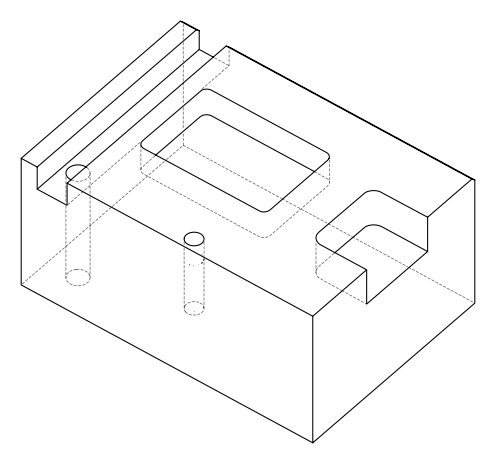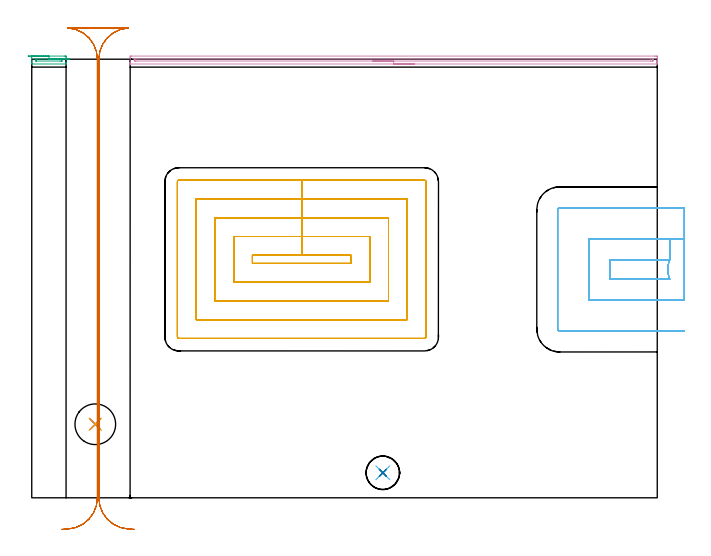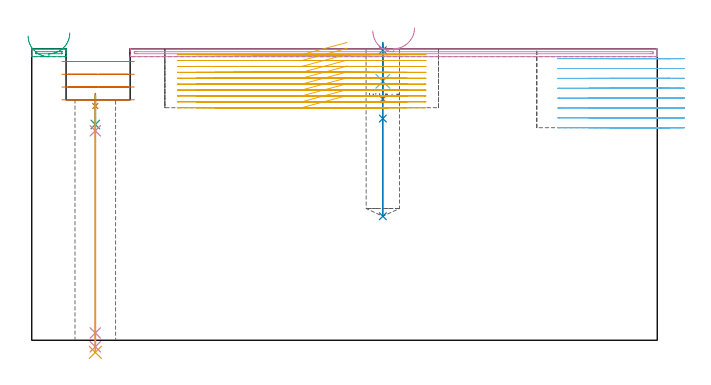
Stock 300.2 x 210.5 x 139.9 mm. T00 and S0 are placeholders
(PLAN: 13 operations, 10 tool changes, 45.2 min)
(1 SPOT_DRILL | STEP1HOLE | NXT0321_9005460120000 | 0.05 min | 2947 mm3)
(2 SPOT_DRILL_1 | STEP1POCKET | NXT0321_9005460120000 | 0.03 min | 3 mm3)
(3 DRILL_BLIND_HOLE_INTO_CENTER | STEP1HOLE | UGT0301_198 | 0.06 min | 399 mm3)
(4 GUN_DRILL_THROUGH_HOLE | STEP1HOLE | UGT0307_003 | 0.57 min | 4018 mm3)
(5 SPADE_DRILL_TO_ENLARGE_THROUGH_HOLE | STEP1HOLE | UGT0306_010 | 0.5 min | 34380 mm3)
(6 DRILL_BLIND_HOLE_INTO_CENTER_1 | STEP1POCKET | UGT0301_217 | 0.07 min | 1141 mm3)
(7 DRILL_TO_ENLARGE_BLIND_HOLE | STEP1POCKET | NXT0301_111 | 0.11 min | 3441 mm3)
(8 GUN_DRILL_BLIND_HOLE | STEP1POCKET | UGT0307_013 | 0.47 min | 11112 mm3)
(9 AREA_MILL | FG_CHAMFER_SURFACE | UGT0205_001 | 0.42 min | 141 mm3)
(10 AREA_MILL_1 | FG_CHAMFER_SURFACE_1 | UGT0205_001 | 4.2 min | 1847 mm3)
(11 MILL_RECTANGULAR_POCKET | POCKET_RECTANGULAR_STRAIGHT | NXT0201_011 | Follow Part, ap 3, ae 75% | 26.3 min | 325563 mm3)
(12 MILL_SLOT | SLOT_PARTIAL_RECTANGULAR | UGT0201_094 | Follow Part, ap 5, ae 75% | 8 min | 171543 mm3)
(13 MILL_RECTANGULAR_SLOT | SLOT_RECTANGULAR | UGT0201_018 | Follow Part, ap 7.5, ae 75% | 4.43 min | 150983 mm3)
(TOOL NXT0321_9005460120000 | NC Spot Drill, 142deg, 12mm, Carbide, Uncoated | D12 PA142 FL30 Z2)
(TOOL UGT0301_198 | Twist Drill 7.9 mm | D7.9 PA118 FL73 Z2)
(TOOL UGT0307_003 | Gun Drill 7 mm | D7 PA130 FL24 Z1)
(TOOL UGT0306_010 | Spade Drill 19.5mm | D19.5 PA132 FL10 Z2)
(TOOL UGT0301_217 | Twist Drill 10.4 mm | D10.4 PA118 FL82 Z2)
(TOOL NXT0301_111 | Carbide Drill 16.1mm [860.1-1610-050A1-PM 4234] | D16.1 PA147 FL73 Z2)
(TOOL UGT0307_013 | Gun Drill 16 mm | D16 PA130 FL24 Z1)
(TOOL UGT0205_001 | Chamfer Mill 20 x 3 x 45 deg. | D20 FL50 Z2)
(TOOL NXT0201_011 | ENDMILL 12mm [2P460-1200-NA 1630] | D12 FL38 Z6)
(TOOL UGT0201_094 | End mill 20 mm | D20 FL38 Z4)
(TOOL UGT0201_018 | End mill 30 mm | D30 FL50 Z4)
(OP 1 SPOT_DRILL)
G17 G21 G94 G90
T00 M6
G54
G17 G0 G90 X30.5 Y35.3 S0 M3
G43 Z149.9 H0
G94 G81 G98 Z112.4 F250. R118.4
G80
M5
M2
(OP 2 SPOT_DRILL_1)
G17 G21 G94 G90
T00 M6
G54
G17 G0 G90 X168.5 Y12. S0 M3
G43 Z149.9 H0
G94 G81 G98 Z139.211 F250. R142.9
G80
M5
M2
(OP 3 DRILL_BLIND_HOLE_INTO_CENTER)
G17 G21 G94 G90
T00 M6
G54
G17 G0 G90 X30.5 Y35.3 S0 M3
G43 Z149.9 H0
G94 G81 G98 Z103.55 F250. R117.4
G80
M5
M2
(OP 4 GUN_DRILL_THROUGH_HOLE)
G17 G21 G94 G90
T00 M6
G54
G17 G0 G90 X30.5 Y35.3 M8
G43 Z149.9 H0
Z115.943
S716 M3
G94 G1 Z100.521 F125. M26
G4 X.084
Z3.5 F250.
G4 X.084
Z-3.132 F125.
G4 X.084
M5
M9
G0 Z115.943
Z149.9
M2
(OP 5 SPADE_DRILL_TO_ENLARGE_THROUGH_HOLE)
G17 G21 G94 G90
T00 M6
G54
G17 G0 G90 X30.5 Y35.3 S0 M3
G43 Z149.9 H0
G94 G73 G98 Z-5.841 F250. Q17.32 R117.4
G80
M5
M2
(OP 6 DRILL_BLIND_HOLE_INTO_CENTER_1)
G17 G21 G94 G90
T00 M6
G54
G17 G0 G90 X168.5 Y12. S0 M3
G43 Z149.9 H0
G94 G81 G98 Z124.3 F250. R141.9
G80
M5
M2
(OP 7 DRILL_TO_ENLARGE_BLIND_HOLE)
G17 G21 G94 G90
T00 M6
G54
G17 G0 G90 X168.5 Y12. S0 M3
G43 Z149.9 H1
G94 G81 G98 Z115.75 F250. R141.9
G80
M5
M2
(OP 8 GUN_DRILL_BLIND_HOLE)
G17 G21 G94 G90
T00 M6
G54
G17 G0 G90 X168.5 Y12. M8
G43 Z149.9 H0
Z142.12
S716 M3
G94 G1 Z106.389 F125. M26
G4 X.084
Z59.5 F250.
G4 X.084
G0 Z59.6
M5
M9
Z142.12
Z149.9
M2
(OP 9 AREA_MILL)
G17 G21 G94 G90
T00 M6
G54
G17 G0 G90 X-1.75 Y212. S1061 M3
G43 Z149.9 H0
Z146.1
G94 G1 X-1.712 Z145.228 F250.
X-1.598 Z144.364
X-1.409 Z143.512
X-1.147 Z142.68
X-0.813 Z141.874
X-0.41 Z141.1
X0.058 Z140.364
X0.59 Z139.672
X1.179 Z139.029
X1.822 Z138.44
X2.514 Z137.909
X3.25 Z137.44
X4.024 Z137.037
X4.83 Z136.703
X5.662 Z136.441
X6.513 Z136.252
X7.378 Z136.138
X8.25 Z136.1
X15.574
X16.13 Y211.999 Z136.101
X16.407 Y211.996 Z136.104
X16.495 Y211.993 Z136.107
X16.5 Y211.434 Z136.665
Y208.766 Z139.333
Y208.677 Z139.422
X16.49 Y208.206 Z139.892
X16.13 Y208.2 Z139.9
X0.369
X0.01 Y208.206 Z139.892
X0. Y208.677 Z139.422
X0.001 Y211.434 Z136.665
X0.005 Y211.993 Z136.107
X0.093 Y211.996 Z136.104
X0.37 Y212. Z136.1
X8.25
Y210.586 Z137.514
X14.379 Y210.585 Z137.515
X14.419 Y210.583 Z137.517
X14.49 Y210.579 Z137.521
X14.493 Y210.545 Z137.555
X14.498 Y210.424 Z137.676
X14.491 Y209.655 Z138.445
X14.49 Y209.63 Z138.47
X14.457 Y209.621 Z138.479
X14.417 Y209.617 Z138.483
X14.379 Y209.615 Z138.485
X13.544 Y209.614 Z138.486
X2.121 Y209.615 Z138.485
X2.081 Y209.617 Z138.483
X2.01 Y209.621 Z138.479
X2.007 Y209.655 Z138.445
X2.002 Y209.776 Z138.325
X2.009 Y210.545 Z137.555
X2.01 Y210.57 Z137.53
X2.043 Y210.579 Z137.521
X2.083 Y210.583 Z137.517
X2.121 Y210.585 Z137.515
X2.956 Y210.586 Z137.514
X8.25
X9.122 Z137.552
X9.986 Z137.666
X10.838 Z137.855
X11.67 Z138.117
X12.476 Z138.451
X13.25 Z138.854
X13.986 Z139.323
X14.678 Z139.854
X15.321 Z140.443
X15.91 Z141.086
X16.441 Z141.778
X16.91 Z142.514
X17.313 Z143.288
X17.647 Z144.094
X17.909 Z144.926
X18.098 Z145.778
X18.212 Z146.643
X18.25 Z147.514
G0 Z149.9
M5
M2
(OP 10 AREA_MILL_1)
G17 G21 G94 G90
T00 M6
G54
G17 G0 G90 X183.7 Y208.2 S1061 M3
G43 Z149.9 H0
G94 G1 X183.662 Z149.028 F250.
X183.548 Z148.163
X183.359 Z147.312
X183.097 Z146.48
X182.763 Z145.674
X182.36 Z144.9
X181.891 Z144.164
X181.36 Z143.472
X180.771 Z142.829
X180.128 Z142.239
X179.436 Z141.708
X178.7 Z141.24
X177.926 Z140.837
X177.12 Z140.503
X176.288 Z140.241
X175.436 Z140.052
X174.572 Z139.938
X173.7 Z139.9
X47.364
X47.21 Y208.203 Z139.888
X47.207 Y208.242 Z139.849
X47.2 Y208.616 Z139.483
Y209. Z139.099
Y209.655 Z138.44
Y210.872 Z137.225
X47.203 Y211.434 Z136.66
X47.208 Y211.99 Z136.105
X47.25 Y211.993 Z136.103
X47.811 Y212. Z136.1
X299.022
X299.589 Y211.999 Z136.101
X300.15 Y211.993 Z136.103
X300.192 Y211.991 Z136.105
X300.2 Y211.434 Z136.66
Y210.872 Z137.225
Y210.545 Z137.551
Y209.983 Z138.114
Y209.655 Z138.44
Y209. Z139.099
Y208.616 Z139.483
Y208.244 Z139.847
X300.191 Y208.203 Z139.888
X300.036 Y208.2 Z139.9
X173.7
Y209.614 Z138.486
X50.53
X49.635 Y209.617 Z138.483
X49.596 Y209.619 Z138.481
X49.21 Y209.655 Z138.445
X49.205 Y210.045 Z138.055
X49.21 Y210.545 Z137.555
X49.56 Y210.581 Z137.519
X49.596 Y210.583 Z137.517
X50.448 Y210.586 Z137.514
X296.87
X297.765 Y210.583 Z137.517
X297.804 Y210.581 Z137.519
X298.19 Y210.545 Z137.555
X298.195 Y210.155 Z137.945
X298.19 Y209.655 Z138.445
X297.84 Y209.619 Z138.481
X297.804 Y209.617 Z138.483
X296.952 Y209.614 Z138.486
X173.7
X172.828 Z138.524
X171.963 Z138.638
X171.112 Z138.827
X170.28 Z139.089
X169.474 Z139.423
X168.7 Z139.826
X167.964 Z140.294
X167.272 Z140.825
X166.629 Z141.415
X166.04 Z142.058
X165.508 Z142.75
X165.04 Z143.486
X164.637 Z144.26
X164.303 Z145.066
X164.041 Z145.898
X163.852 Z146.749
X163.738 Z147.614
X163.7 Z148.486
G0 Z149.9
M5
M2
(OP 11 MILL_RECTANGULAR_POCKET)
G17 G21 G94 G90
T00 M6
G54
G17 G0 G90 X151.308 Y116.4 S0 M3
G43 Z149.9 H1
Z142.9
G94 G1 X129.55 Z137.07 F250.
X105.9 F500.
Y112.5
X153.2
Y116.4
X129.55
Y125.4
X96.9
Y103.5
X162.2
Y125.4
X129.55
Y134.4
X87.9
Y94.5
X171.2
Y134.4
X129.55
Y143.4
X78.9
Y85.5
X180.2
Y143.4
X129.55
Y152.4
X70.6
G3 X69.9 Y151.7 R0.7
G1 Y77.2
G3 X70.6 Y76.5 R0.7
G1 X188.5
G3 X189.2 Y77.2 R0.7
G1 Y151.7
G3 X188.5 Y152.4 R0.7
G1 X129.55
X128.55
G0 X151.308 Y116.4 Z140.07
G1 X129.55 Z134.24 F250.
X105.9 F500.
Y112.5
X153.2
Y116.4
X129.55
Y125.4
X96.9
Y103.5
X162.2
Y125.4
X129.55
Y134.4
X87.9
Y94.5
X171.2
Y134.4
X129.55
Y143.4
X78.9
Y85.5
X180.2
Y143.4
X129.55
Y152.4
X70.6
G3 X69.9 Y151.7 R0.7
G1 Y77.2
G3 X70.6 Y76.5 R0.7
G1 X188.5
G3 X189.2 Y77.2 R0.7
G1 Y151.7
G3 X188.5 Y152.4 R0.7
G1 X129.55
X128.55
G0 X151.308 Y116.4 Z137.24
G1 X129.55 Z131.41 F250.
X105.9 F500.
Y112.5
X153.2
Y116.4
X129.55
Y125.4
X96.9
Y103.5
X162.2
Y125.4
X129.55
Y134.4
X87.9
Y94.5
X171.2
Y134.4
X129.55
Y143.4
X78.9
Y85.5
X180.2
Y143.4
X129.55
Y152.4
X70.6
G3 X69.9 Y151.7 R0.7
G1 Y77.2
G3 X70.6 Y76.5 R0.7
G1 X188.5
G3 X189.2 Y77.2 R0.7
G1 Y151.7
G3 X188.5 Y152.4 R0.7
G1 X129.55
X128.55
G0 X151.308 Y116.4 Z134.41
G1 X129.55 Z128.58 F250.
X105.9 F500.
Y112.5
X153.2
Y116.4
X129.55
Y125.4
X96.9
Y103.5
X162.2
Y125.4
X129.55
Y134.4
X87.9
Y94.5
X171.2
Y134.4
X129.55
Y143.4
X78.9
Y85.5
X180.2
Y143.4
X129.55
Y152.4
X70.6
G3 X69.9 Y151.7 R0.7
G1 Y77.2
G3 X70.6 Y76.5 R0.7
G1 X188.5
G3 X189.2 Y77.2 R0.7
G1 Y151.7
G3 X188.5 Y152.4 R0.7
G1 X129.55
X128.55
G0 X151.308 Y116.4 Z131.58
G1 X129.55 Z125.75 F250.
X105.9 F500.
Y112.5
X153.2
Y116.4
X129.55
Y125.4
X96.9
Y103.5
X162.2
Y125.4
X129.55
Y134.4
X87.9
Y94.5
X171.2
Y134.4
X129.55
Y143.4
X78.9
Y85.5
X180.2
Y143.4
X129.55
Y152.4
X70.6
G3 X69.9 Y151.7 R0.7
G1 Y77.2
G3 X70.6 Y76.5 R0.7
G1 X188.5
G3 X189.2 Y77.2 R0.7
G1 Y151.7
G3 X188.5 Y152.4 R0.7
G1 X129.55
X128.55
G0 X151.308 Y116.4 Z128.75
G1 X129.55 Z122.92 F250.
X105.9 F500.
Y112.5
X153.2
Y116.4
X129.55
Y125.4
X96.9
Y103.5
X162.2
Y125.4
X129.55
Y134.4
X87.9
Y94.5
X171.2
Y134.4
X129.55
Y143.4
X78.9
Y85.5
X180.2
Y143.4
X129.55
Y152.4
X70.6
G3 X69.9 Y151.7 R0.7
G1 Y77.2
G3 X70.6 Y76.5 R0.7
G1 X188.5
G3 X189.2 Y77.2 R0.7
G1 Y151.7
G3 X188.5 Y152.4 R0.7
G1 X129.55
X128.55
G0 X151.308 Y116.4 Z125.92
G1 X129.55 Z120.09 F250.
X105.9 F500.
Y112.5
X153.2
Y116.4
X129.55
Y125.4
X96.9
Y103.5
X162.2
Y125.4
X129.55
Y134.4
X87.9
Y94.5
X171.2
Y134.4
X129.55
Y143.4
X78.9
Y85.5
X180.2
Y143.4
X129.55
Y152.4
X70.6
G3 X69.9 Y151.7 R0.7
G1 Y77.2
G3 X70.6 Y76.5 R0.7
G1 X188.5
G3 X189.2 Y77.2 R0.7
G1 Y151.7
G3 X188.5 Y152.4 R0.7
G1 X129.55
X128.55
G0 X151.308 Y116.4 Z123.09
G1 X129.55 Z117.26 F250.
X105.9 F500.
Y112.5
X153.2
Y116.4
X129.55
Y125.4
X96.9
Y103.5
X162.2
Y125.4
X129.55
Y134.4
X87.9
Y94.5
X171.2
Y134.4
X129.55
Y143.4
X78.9
Y85.5
X180.2
Y143.4
X129.55
Y152.4
X70.6
G3 X69.9 Y151.7 R0.7
G1 Y77.2
G3 X70.6 Y76.5 R0.7
G1 X188.5
G3 X189.2 Y77.2 R0.7
G1 Y151.7
G3 X188.5 Y152.4 R0.7
G1 X129.55
X128.55
G0 X151.308 Y116.4 Z120.26
G1 X129.55 Z114.43 F250.
X105.9 F500.
Y112.5
X153.2
Y116.4
X129.55
Y125.4
X96.9
Y103.5
X162.2
Y125.4
X129.55
Y134.4
X87.9
Y94.5
X171.2
Y134.4
X129.55
Y143.4
X78.9
Y85.5
X180.2
Y143.4
X129.55
Y152.4
X70.6
G3 X69.9 Y151.7 R0.7
G1 Y77.2
G3 X70.6 Y76.5 R0.7
G1 X188.5
G3 X189.2 Y77.2 R0.7
G1 Y151.7
G3 X188.5 Y152.4 R0.7
G1 X129.55
X128.55
G0 X151.308 Y116.4 Z117.43
G1 X129.55 Z111.6 F250.
X105.9 F500.
Y112.5
X153.2
Y116.4
X129.55
Y125.4
X96.9
Y103.5
X162.2
Y125.4
X129.55
Y134.4
X87.9
Y94.5
X171.2
Y134.4
X129.55
Y143.4
X78.9
Y85.5
X180.2
Y143.4
X129.55
Y152.4
X70.6
G3 X69.9 Y151.7 R0.7
G1 Y77.2
G3 X70.6 Y76.5 R0.7
G1 X188.5
G3 X189.2 Y77.2 R0.7
G1 Y151.7
G3 X188.5 Y152.4 R0.7
G1 X129.55
X128.55
G0 Z149.9
M5
M2
(OP 12 MILL_SLOT)
G17 G21 G94 G90
T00 M6
G54
G17 G0 G90 X313.2 Y124.2 S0 M3
G43 Z149.9 H0
Z135.162
G94 G1 X310.2 F250.
X306.203 F500.
Y114.2
G3 X306.203 Y105. R10.
G1 X277.4
Y114.2
X306.203
Y124.2
X267.4
Y95.
X310.2
X313.2 F250.
Y139.2
X310.2
X253.4 F500.
G3 X252.4 Y138.2 R1.
G1 Y81.
G3 X253.4 Y80. R1.
G1 X310.2
X313.2 F250.
G0 Y124.2 Z130.425
G1 X310.2
X306.203 F500.
Y114.2
G3 X306.203 Y105. R10.
G1 X277.4
Y114.2
X306.203
Y124.2
X267.4
Y95.
X310.2
X313.2 F250.
Y139.2
X310.2
X253.4 F500.
G3 X252.4 Y138.2 R1.
G1 Y81.
G3 X253.4 Y80. R1.
G1 X310.2
X313.2 F250.
G0 Y124.2 Z125.687
G1 X310.2
X306.203 F500.
Y114.2
G3 X306.203 Y105. R10.
G1 X277.4
Y114.2
X306.203
Y124.2
X267.4
Y95.
X310.2
X313.2 F250.
Y139.2
X310.2
X253.4 F500.
G3 X252.4 Y138.2 R1.
G1 Y81.
G3 X253.4 Y80. R1.
G1 X310.2
X313.2 F250.
G0 Y124.2 Z120.95
G1 X310.2
X306.203 F500.
Y114.2
G3 X306.203 Y105. R10.
G1 X277.4
Y114.2
X306.203
Y124.2
X267.4
Y95.
X310.2
X313.2 F250.
Y139.2
X310.2
X253.4 F500.
G3 X252.4 Y138.2 R1.
G1 Y81.
G3 X253.4 Y80. R1.
G1 X310.2
X313.2 F250.
G0 Y124.2 Z116.212
G1 X310.2
X306.203 F500.
Y114.2
G3 X306.203 Y105. R10.
G1 X277.4
Y114.2
X306.203
Y124.2
X267.4
Y95.
X310.2
X313.2 F250.
Y139.2
X310.2
X253.4 F500.
G3 X252.4 Y138.2 R1.
G1 Y81.
G3 X253.4 Y80. R1.
G1 X310.2
X313.2 F250.
G0 Y124.2 Z111.475
G1 X310.2
X306.203 F500.
Y114.2
G3 X306.203 Y105. R10.
G1 X277.4
Y114.2
X306.203
Y124.2
X267.4
Y95.
X310.2
X313.2 F250.
Y139.2
X310.2
X253.4 F500.
G3 X252.4 Y138.2 R1.
G1 Y81.
G3 X253.4 Y80. R1.
G1 X310.2
X313.2 F250.
G0 Y124.2 Z106.737
G1 X310.2
X306.203 F500.
Y114.2
G3 X306.203 Y105. R10.
G1 X277.4
Y114.2
X306.203
Y124.2
X267.4
Y95.
X310.2
X313.2 F250.
Y139.2
X310.2
X253.4 F500.
G3 X252.4 Y138.2 R1.
G1 Y81.
G3 X253.4 Y80. R1.
G1 X310.2
X313.2 F250.
G0 Y124.2 Z102.
G1 X310.2
X306.203 F500.
Y114.2
G3 X306.203 Y105. R10.
G1 X277.4
Y114.2
X306.203
Y124.2
X267.4
Y95.
X310.2
X313.2 F250.
Y139.2
X310.2
X253.4 F500.
G3 X252.4 Y138.2 R1.
G1 Y81.
G3 X253.4 Y80. R1.
G1 X310.2
X313.2 F250.
G0 Z149.9
M5
M2
(OP 13 MILL_RECTANGULAR_SLOT)
G17 G21 G94 G90
T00 M6
G54
G17 G0 G90 X49.246 Y-15.16 S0 M3
G43 Z149.9 H0
Z133.775
G94 G1 X46.252 Y-14.97 F250.
G2 X32.2 Y0. R15. F500.
G1 Y210.5
G2 X46.252 Y225.47 R15.
G1 Y225.5
X17.448
Y225.47
G2 X31.5 Y210.5 R15.
G1 Y0.
G2 X17.448 Y-14.97 R15.
G1 X14.454 Y-15.16 F250.
G0 X49.246 Z127.65
G1 X46.252 Y-14.97
G2 X32.2 Y0. R15. F500.
G1 Y210.5
G2 X46.252 Y225.47 R15.
G1 Y225.5
X17.448
Y225.47
G2 X31.5 Y210.5 R15.
G1 Y0.
G2 X17.448 Y-14.97 R15.
G1 X14.454 Y-15.16 F250.
G0 X49.246 Z121.525
G1 X46.252 Y-14.97
G2 X32.2 Y0. R15. F500.
G1 Y210.5
G2 X46.252 Y225.47 R15.
G1 Y225.5
X17.448
Y225.47
G2 X31.5 Y210.5 R15.
G1 Y0.
G2 X17.448 Y-14.97 R15.
G1 X14.454 Y-15.16 F250.
G0 X49.246 Z115.4
G1 X46.252 Y-14.97
G2 X32.2 Y0. R15. F500.
G1 Y210.5
G2 X46.252 Y225.47 R15.
G1 Y225.5
X17.448
Y225.47
G2 X31.5 Y210.5 R15.
G1 Y0.
G2 X17.448 Y-14.97 R15.
G1 X14.454 Y-15.16 F250.
G0 Z149.9
M5
M2
